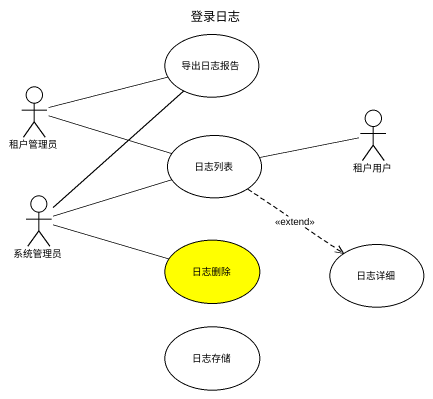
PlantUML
@startuml
title 登录日志
usecase 导出日志报告
actor 租户管理员
actor 租户用户
usecase 日志列表
actor 系统管理员
usecase 日志删除 #FFFF00
usecase 日志详细
usecase 日志存储
租户管理员 -right- 导出日志报告
租户管理员 -right- 日志列表
租户用户 -left- 日志列表
日志列表 ..> 日志详细 : <<extend>>
系统管理员 -up- 导出日志报告
系统管理员 -right- 日志列表
系统管理员 -right- 日志删除
@enduml
